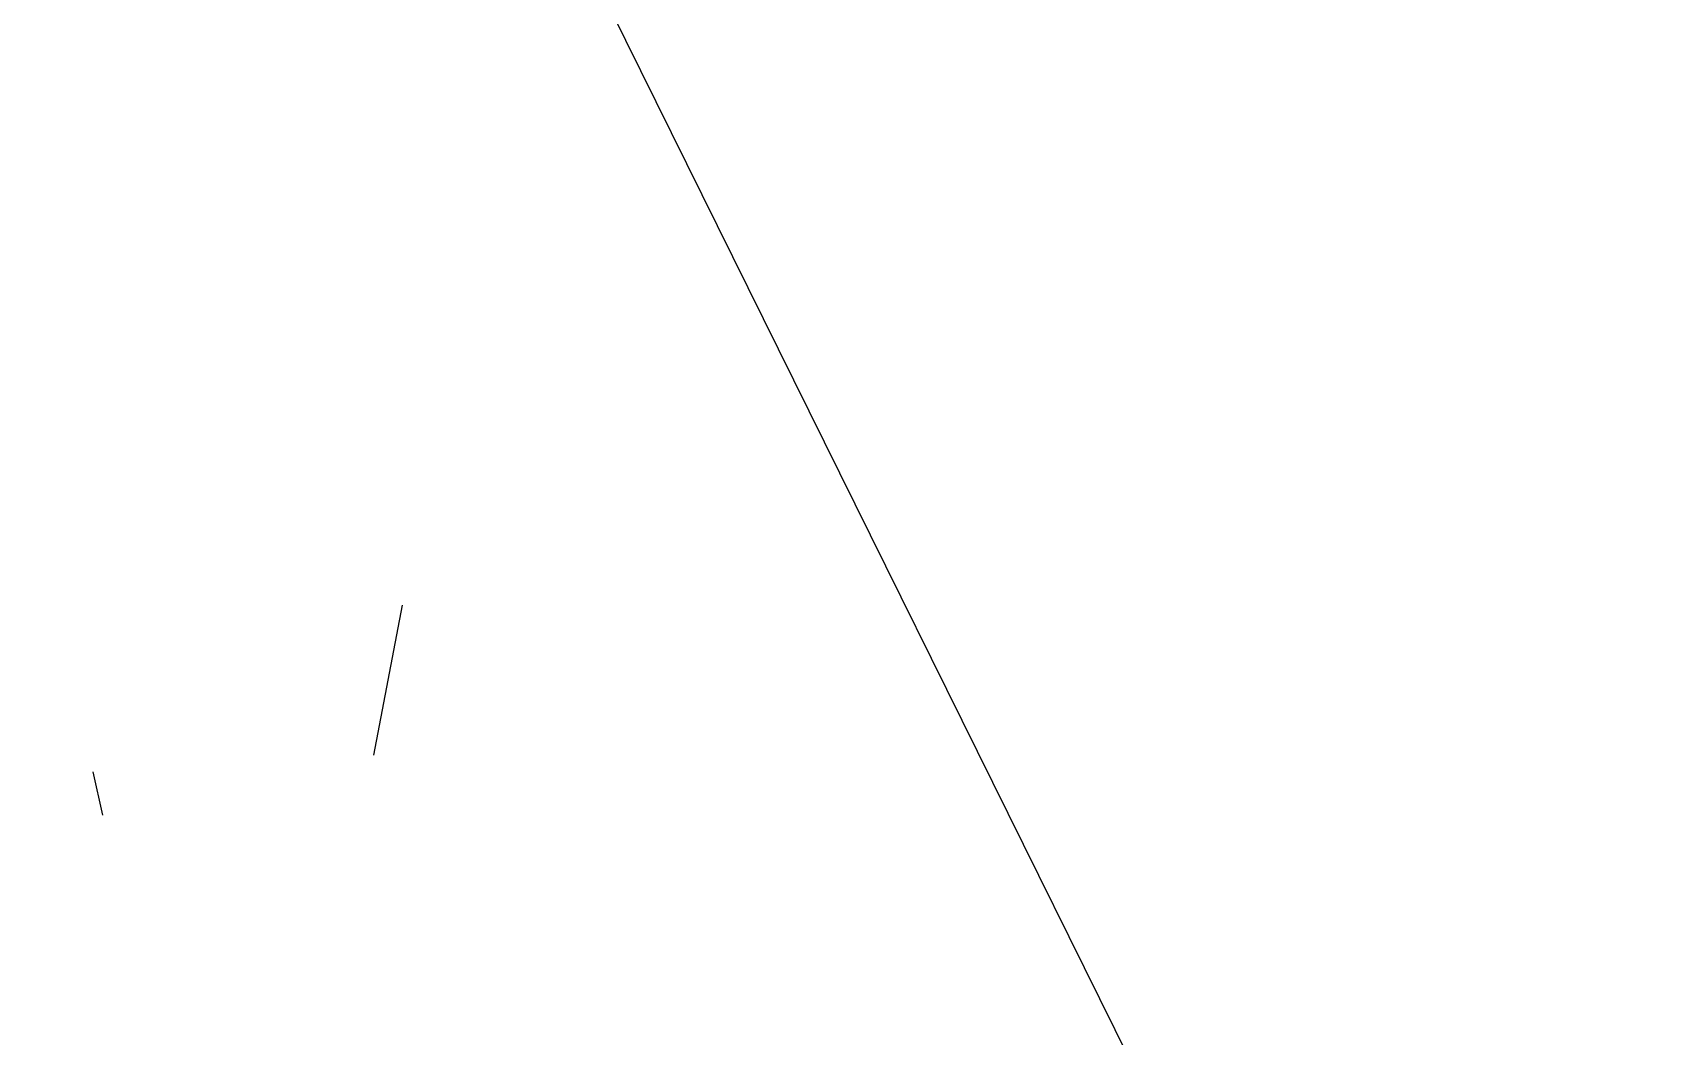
# Model space of a CAD drawing. Extents: x 0 to 16296672895, y -37409619871 to 0.
# Drawn here: x 16296672316.32 to 16296672330.54, y -37409617589.66 to -37409617580.88 of the extents above; entities that cross this region are included whole.
import ezdxf

# ---------------------------------------------------------------- set-up
doc = ezdxf.new("R2010")
doc.units = 0
doc.header["$LTSCALE"] = 10
doc.header["$MEASUREMENT"] = 0
doc.layers.add('1', color=7, linetype='CONTINUOUS')

msp = doc.modelspace()

# ---------------------------------------------------------------- linework, layer by layer
at = {"layer": '1', "color": 7, "linetype": 'Continuous'}
for p, q in [((16296672319.312019, -37409617587.203537), (16296672319.561029, -37409617585.891388)), ((16296672316.853439, -37409617587.348984), (16296672316.935631, -37409617587.726936))]:
    msp.add_line(p, q, dxfattribs=at)
for points in [[(16296672329.543221, -37409617597.177208, 0), (16296672330.20421, -37409617594.123367, 0), (16296672330.540489, -37409617591.033463, 0), (16296672330.539101, -37409617587.930252, 0), (16296672330.2045, -37409617584.839684, 0), (16296672329.539419, -37409617581.786583, 0), (16296672328.252001, -37409617578.06002, 0), (16296672326.473869, -37409617574.476212, 0), (16296672324.2279, -37409617571.078934, 0), (16296672321.54248, -37409617567.909203, 0), (16296672318.45108, -37409617565.004929, 0), (16296672314.991779, -37409617562.400589, 0), (16296672311.20686, -37409617560.126999, 0), (16296672307.142321, -37409617558.211014, 0), (16296672302.84741, -37409617556.675262, 0), (16296672298.374081, -37409617555.537903, 0), (16296672293.77639, -37409617554.812378, 0), (16296672289.1099, -37409617554.507294, 0), (16296672283.764851, -37409617554.677849, 0), (16296672278.48789, -37409617555.399452, 0)], [(16296672326.742331, -37409617594.994102, 0), (16296672326.666059, -37409617593.005547, 0), (16296672326.43751, -37409617591.024841, 0), (16296672326.05759, -37409617589.059807, 0), (16296672325.527781, -37409617587.118187, 0), (16296672324.850189, -37409617585.207649, 0), (16296672324.027491, -37409617583.335732, 0), (16296672323.06291, -37409617581.509827, 0), (16296672321.960279, -37409617579.737137, 0)], [(16296672326.46612, -37409617595.164513, 0), (16296672326.390381, -37409617593.190193, 0), (16296672326.163441, -37409617591.223663, 0), (16296672325.786221, -37409617589.272682, 0), (16296672325.260189, -37409617587.344963, 0), (16296672324.587429, -37409617585.448097, 0), (16296672323.770599, -37409617583.589577, 0), (16296672322.812929, -37409617581.776741, 0), (16296672321.71818, -37409617580.016739, 0)], [(16296672326.075029, -37409617595.227631, 0), (16296672326.000059, -37409617593.273422, 0), (16296672325.77544, -37409617591.326927, 0), (16296672325.40206, -37409617589.395828, 0), (16296672324.88139, -37409617587.487747, 0), (16296672324.21549, -37409617585.610207, 0), (16296672323.406981, -37409617583.77063, 0), (16296672322.459061, -37409617581.976257, 0), (16296672321.37546, -37409617580.234192, 0)], [(16296672325.38133, -37409617595.072777, 0), (16296672325.30773, -37409617593.154259, 0), (16296672325.08721, -37409617591.243301, 0), (16296672324.72065, -37409617589.347473, 0), (16296672324.20948, -37409617587.47422, 0), (16296672323.55574, -37409617585.630959, 0), (16296672322.76199, -37409617583.824966, 0), (16296672321.831381, -37409617582.063362, 0), (16296672320.76757, -37409617580.353104, 0)], [(16296672325.14719, -37409617590.316307, 0), (16296672324.74855, -37409617588.593018, 0), (16296672324.2306, -37409617586.891151, 0), (16296672323.595039, -37409617585.216248, 0), (16296672322.84392, -37409617583.573753, 0), (16296672321.97971, -37409617581.969009, 0), (16296672321.005199, -37409617580.407242, 0)], [(16296672325.831329, -37409617595.227631, 0), (16296672325.75684, -37409617593.285957, 0), (16296672325.533661, -37409617591.351952, 0), (16296672325.16267, -37409617589.433243, 0), (16296672324.64535, -37409617587.537392, 0), (16296672323.983721, -37409617585.671898, 0), (16296672323.180389, -37409617583.844116, 0), (16296672322.23855, -37409617582.061256, 0), (16296672321.161909, -37409617580.33036, 0)], [(16296672325.319811, -37409617595.17717, 0), (16296672325.24633, -37409617593.26181, 0), (16296672325.02618, -37409617591.354012, 0), (16296672324.660219, -37409617589.461304, 0), (16296672324.1499, -37409617587.591141, 0), (16296672323.497231, -37409617585.750923, 0), (16296672322.7048, -37409617583.947906, 0), (16296672321.775721, -37409617582.189209, 0), (16296672320.713659, -37409617580.481773, 0)], [(16296672325.1605, -37409617595.238762, 0), (16296672325.08733, -37409617593.331596, 0), (16296672324.86812, -37409617591.431953, 0), (16296672324.503719, -37409617589.54734, 0), (16296672323.99559, -37409617587.685181, 0), (16296672323.345711, -37409617585.852837, 0), (16296672322.556669, -37409617584.057533, 0), (16296672321.631571, -37409617582.306358, 0), (16296672320.574051, -37409617580.606216, 0)], [(16296672330.5362, -37409617589.662537, 0), (16296672330.49642, -37409617588.157097, 0), (16296672330.377119, -37409617586.654488, 0), (16296672330.17853, -37409617585.157509, 0), (16296672329.901011, -37409617583.668983, 0), (16296672329.545099, -37409617582.191673, 0), (16296672329.11145, -37409617580.728394, 0)], [(16296672316.61692, -37409617586.261192, 0), (16296672316.60626, -37409617585.819847, 0), (16296672316.75555, -37409617585.38044, 0), (16296672317.446989, -37409617584.6763, 0), (16296672318.4195, -37409617584.404556, 0), (16296672318.900789, -37409617584.470383, 0), (16296672319.316139, -37409617584.670319, 0)], [(16296672319.561029, -37409617585.891388, 0), (16296672319.45475, -37409617585.51683, 0), (16296672319.39109, -37409617585.172897, 0), (16296672319.316139, -37409617584.670319, 0)], [(16296672319.561029, -37409617585.891388, 0), (16296672319.61677, -37409617585.977867, 0), (16296672319.656639, -37409617585.991447, 0), (16296672319.735741, -37409617585.900124, 0), (16296672319.792339, -37409617585.742058, 0)], [(16296672319.771191, -37409617585.869759, 0), (16296672319.78462, -37409617585.798447, 0), (16296672319.792339, -37409617585.742058, 0)], [(16296672319.312019, -37409617587.203537, 0), (16296672319.286631, -37409617587.151009, 0), (16296672319.2577, -37409617587.099716, 0), (16296672319.225321, -37409617587.049843, 0), (16296672319.1896, -37409617587.001518, 0), (16296672319.150631, -37409617586.954903, 0), (16296672319.108549, -37409617586.910141, 0), (16296672319.06349, -37409617586.867378, 0), (16296672319.015579, -37409617586.826736, 0), (16296672318.964979, -37409617586.788353, 0), (16296672318.91184, -37409617586.752342, 0), (16296672318.856331, -37409617586.718819, 0), (16296672318.79862, -37409617586.687889, 0), (16296672318.73889, -37409617586.659637, 0), (16296672318.67733, -37409617586.634171, 0), (16296672318.61414, -37409617586.611549, 0), (16296672318.54949, -37409617586.591858, 0), (16296672318.48361, -37409617586.57515, 0), (16296672318.416691, -37409617586.561493, 0), (16296672318.348949, -37409617586.550903, 0), (16296672318.28059, -37409617586.543427, 0), (16296672318.211821, -37409617586.539093, 0), (16296672318.14287, -37409617586.53791, 0), (16296672318.07395, -37409617586.539879, 0), (16296672318.00527, -37409617586.544998, 0), (16296672317.93704, -37409617586.553253, 0), (16296672317.86948, -37409617586.564613, 0), (16296672317.802799, -37409617586.579048, 0), (16296672317.737209, -37409617586.596497, 0), (16296672317.672911, -37409617586.616943, 0), (16296672317.6101, -37409617586.640266, 0), (16296672317.54899, -37409617586.666443, 0), (16296672317.48975, -37409617586.695374, 0), (16296672317.43257, -37409617586.726959, 0), (16296672317.37764, -37409617586.761124, 0), (16296672317.325121, -37409617586.797737, 0), (16296672317.275169, -37409617586.836693, 0), (16296672317.227961, -37409617586.877876, 0), (16296672317.18363, -37409617586.92115, 0), (16296672317.142321, -37409617586.966393, 0), (16296672317.104151, -37409617587.013443, 0), (16296672317.06925, -37409617587.062172, 0), (16296672317.037729, -37409617587.112419, 0), (16296672317.00968, -37409617587.164032, 0), (16296672316.985189, -37409617587.216843, 0), (16296672316.964331, -37409617587.270691, 0), (16296672316.94718, -37409617587.325409, 0), (16296672316.933781, -37409617587.380829, 0), (16296672316.924191, -37409617587.436783, 0), (16296672316.918421, -37409617587.493073, 0), (16296672316.916491, -37409617587.549538, 0)], [(16296672319.287519, -37409617587.657448, 0), (16296672319.28528, -37409617587.599007, 0), (16296672319.278561, -37409617587.54081, 0), (16296672319.267401, -37409617587.48307, 0), (16296672319.251829, -37409617587.426018, 0), (16296672319.23192, -37409617587.369881, 0), (16296672319.20775, -37409617587.31488, 0), (16296672319.179399, -37409617587.261223, 0), (16296672319.146999, -37409617587.209137, 0), (16296672319.11067, -37409617587.158813, 0), (16296672319.07056, -37409617587.110474, 0), (16296672319.026819, -37409617587.06427, 0), (16296672318.97962, -37409617587.020416, 0), (16296672318.929159, -37409617586.97908, 0), (16296672318.875629, -37409617586.940422, 0), (16296672318.819229, -37409617586.904587, 0), (16296672318.76021, -37409617586.871727, 0), (16296672318.69878, -37409617586.841972, 0), (16296672318.635189, -37409617586.81543, 0), (16296672318.569691, -37409617586.792213, 0), (16296672318.50255, -37409617586.772423, 0), (16296672318.43401, -37409617586.756104, 0), (16296672318.364361, -37409617586.743347, 0), (16296672318.29388, -37409617586.734207, 0), (16296672318.22283, -37409617586.728706, 0), (16296672318.151489, -37409617586.726868, 0), (16296672318.08016, -37409617586.728706, 0), (16296672318.009109, -37409617586.734207, 0), (16296672317.938629, -37409617586.743347, 0), (16296672317.86898, -37409617586.756104, 0), (16296672317.80044, -37409617586.772423, 0), (16296672317.733299, -37409617586.792213, 0), (16296672317.667801, -37409617586.81543, 0), (16296672317.60421, -37409617586.841972, 0), (16296672317.54278, -37409617586.871727, 0), (16296672317.483761, -37409617586.904587, 0), (16296672317.427361, -37409617586.940422, 0), (16296672317.373831, -37409617586.97908, 0), (16296672317.32337, -37409617587.020416, 0), (16296672317.276171, -37409617587.06427, 0), (16296672317.23243, -37409617587.110474, 0), (16296672317.19232, -37409617587.158813, 0), (16296672317.155991, -37409617587.209137, 0), (16296672317.12359, -37409617587.261223, 0), (16296672317.09524, -37409617587.31488, 0), (16296672317.07107, -37409617587.369881, 0), (16296672317.051161, -37409617587.426018, 0), (16296672317.035589, -37409617587.48307, 0), (16296672317.024429, -37409617587.54081, 0), (16296672317.01771, -37409617587.599007, 0), (16296672317.015471, -37409617587.657448, 0)], [(16296672319.088739, -37409617587.700653, 0), (16296672319.086889, -37409617587.652443, 0), (16296672319.081341, -37409617587.604424, 0), (16296672319.07213, -37409617587.556793, 0), (16296672319.05929, -37409617587.509712, 0), (16296672319.04286, -37409617587.463402, 0), (16296672319.022921, -37409617587.418022, 0), (16296672318.99954, -37409617587.373756, 0), (16296672318.972811, -37409617587.33078, 0), (16296672318.942829, -37409617587.289268, 0), (16296672318.90974, -37409617587.249367, 0), (16296672318.87365, -37409617587.211273, 0), (16296672318.834709, -37409617587.175087, 0), (16296672318.793079, -37409617587.140984, 0), (16296672318.748911, -37409617587.109093, 0), (16296672318.702391, -37409617587.079529, 0), (16296672318.65369, -37409617587.052406, 0), (16296672318.60301, -37409617587.027863, 0), (16296672318.55055, -37409617587.005966, 0), (16296672318.496519, -37409617586.986816, 0), (16296672318.44112, -37409617586.970467, 0), (16296672318.384581, -37409617586.957024, 0), (16296672318.32712, -37409617586.946503, 0), (16296672318.268961, -37409617586.938957, 0), (16296672318.21034, -37409617586.934418, 0), (16296672318.151489, -37409617586.932899, 0), (16296672318.092649, -37409617586.934418, 0), (16296672318.034031, -37409617586.938957, 0), (16296672317.97587, -37409617586.946503, 0), (16296672317.918409, -37409617586.957024, 0), (16296672317.86187, -37409617586.970467, 0), (16296672317.806471, -37409617586.986816, 0), (16296672317.752439, -37409617587.005966, 0), (16296672317.69998, -37409617587.027863, 0), (16296672317.6493, -37409617587.052406, 0), (16296672317.600599, -37409617587.079529, 0), (16296672317.554079, -37409617587.109093, 0), (16296672317.509911, -37409617587.140984, 0), (16296672317.468281, -37409617587.175087, 0), (16296672317.42934, -37409617587.211273, 0), (16296672317.39325, -37409617587.249367, 0), (16296672317.360161, -37409617587.289268, 0), (16296672317.330179, -37409617587.33078, 0), (16296672317.30345, -37409617587.373756, 0), (16296672317.280069, -37409617587.418022, 0), (16296672317.26013, -37409617587.463402, 0), (16296672317.2437, -37409617587.509712, 0), (16296672317.23085, -37409617587.556793, 0), (16296672317.22164, -37409617587.604424, 0), (16296672317.216101, -37409617587.652443, 0), (16296672317.214251, -37409617587.700653, 0)], [(16296672319.386499, -37409617587.549538, 0), (16296672319.386471, -37409617587.54248, 0), (16296672319.386379, -37409617587.535423, 0), (16296672319.38623, -37409617587.528351, 0), (16296672319.386021, -37409617587.521294, 0), (16296672319.38575, -37409617587.514236, 0), (16296672319.38542, -37409617587.507179, 0), (16296672319.385031, -37409617587.500122, 0), (16296672319.384569, -37409617587.493073, 0), (16296672319.38406, -37409617587.486023, 0), (16296672319.38349, -37409617587.478973, 0), (16296672319.38286, -37409617587.471931, 0), (16296672319.38217, -37409617587.46489, 0), (16296672319.38142, -37409617587.457863, 0), (16296672319.38061, -37409617587.450821, 0), (16296672319.37973, -37409617587.443787, 0), (16296672319.378799, -37409617587.436783, 0), (16296672319.37781, -37409617587.429764, 0), (16296672319.37676, -37409617587.422737, 0), (16296672319.37565, -37409617587.415741, 0), (16296672319.374479, -37409617587.408737, 0), (16296672319.373249, -37409617587.401756, 0), (16296672319.37196, -37409617587.394783, 0), (16296672319.370609, -37409617587.387787, 0), (16296672319.369209, -37409617587.380829, 0), (16296672319.367741, -37409617587.373871, 0), (16296672319.366211, -37409617587.36692, 0), (16296672319.36462, -37409617587.359978, 0), (16296672319.36298, -37409617587.353043, 0), (16296672319.361271, -37409617587.346123, 0), (16296672319.35951, -37409617587.339203, 0), (16296672319.357691, -37409617587.332314, 0), (16296672319.35581, -37409617587.325409, 0), (16296672319.35387, -37409617587.318527, 0), (16296672319.35187, -37409617587.311661, 0), (16296672319.349819, -37409617587.304802, 0), (16296672319.3477, -37409617587.297951, 0), (16296672319.34553, -37409617587.291107, 0), (16296672319.34329, -37409617587.284286, 0), (16296672319.341009, -37409617587.277489, 0), (16296672319.338659, -37409617587.270691, 0), (16296672319.33625, -37409617587.263908, 0), (16296672319.33379, -37409617587.257141, 0), (16296672319.33127, -37409617587.250389, 0), (16296672319.32869, -37409617587.243637, 0), (16296672319.32605, -37409617587.236923, 0), (16296672319.32336, -37409617587.230209, 0), (16296672319.32061, -37409617587.223518, 0), (16296672319.317801, -37409617587.216843, 0), (16296672319.314939, -37409617587.210182, 0), (16296672319.312019, -37409617587.203537, 0)], [(16296672317.72991, -37409617587.82634, 0), (16296672317.744289, -37409617587.545441, 0), (16296672317.91835, -37409617587.385971, 0), (16296672318.17049, -37409617587.333603, 0), (16296672318.417259, -37409617587.403229, 0), (16296672318.57313, -37409617587.575043, 0)], [(16296672316.916491, -37409617587.549538, 0), (16296672316.917049, -37409617587.55201, 0), (16296672316.917669, -37409617587.554482, 0), (16296672316.91836, -37409617587.556938, 0), (16296672316.919109, -37409617587.559387, 0), (16296672316.91992, -37409617587.561836, 0), (16296672316.92079, -37409617587.564293, 0), (16296672316.921721, -37409617587.566719, 0), (16296672316.92271, -37409617587.569153, 0), (16296672316.923771, -37409617587.571564, 0), (16296672316.924891, -37409617587.573967, 0), (16296672316.92606, -37409617587.576378, 0), (16296672316.927299, -37409617587.578773, 0), (16296672316.9286, -37409617587.581146, 0), (16296672316.92996, -37409617587.583511, 0), (16296672316.93137, -37409617587.585869, 0), (16296672316.93285, -37409617587.588211, 0), (16296672316.934389, -37409617587.590553, 0), (16296672316.93598, -37409617587.592857, 0), (16296672316.93763, -37409617587.595169, 0), (16296672316.939341, -37409617587.597458, 0), (16296672316.941111, -37409617587.599739, 0), (16296672316.94294, -37409617587.601997, 0), (16296672316.94482, -37409617587.604248, 0), (16296672316.94676, -37409617587.606483, 0), (16296672316.948759, -37409617587.608688, 0), (16296672316.950809, -37409617587.610893, 0), (16296672316.952921, -37409617587.613068, 0), (16296672316.95508, -37409617587.615227, 0), (16296672316.957291, -37409617587.617378, 0), (16296672316.95956, -37409617587.619499, 0), (16296672316.961889, -37409617587.621597, 0), (16296672316.96426, -37409617587.623703, 0), (16296672316.96669, -37409617587.625763, 0), (16296672316.96917, -37409617587.627808, 0), (16296672316.971701, -37409617587.629837, 0), (16296672316.974291, -37409617587.631844, 0), (16296672316.976919, -37409617587.63382, 0), (16296672316.979601, -37409617587.63578, 0), (16296672316.98233, -37409617587.637718, 0), (16296672316.985121, -37409617587.639633, 0), (16296672316.98794, -37409617587.641533, 0), (16296672316.99082, -37409617587.643387, 0), (16296672316.99374, -37409617587.645241, 0), (16296672316.99671, -37409617587.647057, 0), (16296672316.999729, -37409617587.648857, 0), (16296672317.00279, -37409617587.650627, 0), (16296672317.00589, -37409617587.652367, 0), (16296672317.009041, -37409617587.654091, 0), (16296672317.01223, -37409617587.655777, 0), (16296672317.015471, -37409617587.657448, 0)], [(16296672316.916491, -37409617587.549538, 0), (16296672316.916519, -37409617587.556602, 0), (16296672316.916611, -37409617587.563667, 0), (16296672316.916759, -37409617587.570717, 0), (16296672316.916969, -37409617587.577789, 0), (16296672316.91724, -37409617587.584846, 0), (16296672316.91757, -37409617587.591904, 0), (16296672316.917959, -37409617587.598961, 0), (16296672316.918421, -37409617587.60601, 0), (16296672316.91893, -37409617587.61306, 0), (16296672316.9195, -37409617587.62011, 0), (16296672316.92013, -37409617587.627151, 0), (16296672316.92082, -37409617587.634193, 0), (16296672316.92157, -37409617587.641228, 0), (16296672316.92238, -37409617587.648262, 0), (16296672316.92326, -37409617587.655289, 0), (16296672316.924191, -37409617587.662308, 0), (16296672316.92518, -37409617587.669327, 0), (16296672316.926229, -37409617587.676338, 0), (16296672316.92734, -37409617587.683342, 0), (16296672316.928511, -37409617587.690338, 0), (16296672316.929741, -37409617587.697327, 0), (16296672316.93103, -37409617587.704308, 0), (16296672316.932381, -37409617587.711288, 0), (16296672316.933781, -37409617587.718246, 0), (16296672316.935249, -37409617587.725212, 0), (16296672316.936781, -37409617587.732162, 0), (16296672316.93837, -37409617587.739113, 0), (16296672316.94001, -37409617587.74604, 0), (16296672316.941719, -37409617587.75296, 0), (16296672316.94348, -37409617587.75988, 0), (16296672316.945299, -37409617587.766777, 0), (16296672316.94718, -37409617587.773666, 0), (16296672316.94912, -37409617587.780563, 0), (16296672316.95112, -37409617587.787422, 0), (16296672316.953171, -37409617587.794281, 0), (16296672316.95529, -37409617587.801132, 0), (16296672316.95746, -37409617587.807968, 0), (16296672316.95969, -37409617587.814789, 0), (16296672316.961981, -37409617587.821587, 0), (16296672316.964331, -37409617587.828392, 0), (16296672316.96674, -37409617587.835167, 0), (16296672316.9692, -37409617587.841942, 0), (16296672316.97172, -37409617587.848686, 0), (16296672316.9743, -37409617587.855438, 0), (16296672316.976931, -37409617587.86216, 0), (16296672316.97963, -37409617587.868874, 0), (16296672316.98238, -37409617587.875557, 0), (16296672316.985189, -37409617587.88224, 0), (16296672316.98805, -37409617587.888901, 0), (16296672316.990971, -37409617587.895554, 0)], [(16296672319.287519, -37409617587.657448, 0), (16296672319.29076, -37409617587.655777, 0), (16296672319.293949, -37409617587.654091, 0), (16296672319.2971, -37409617587.652367, 0), (16296672319.3002, -37409617587.650627, 0), (16296672319.303261, -37409617587.648857, 0), (16296672319.30628, -37409617587.647057, 0), (16296672319.30925, -37409617587.645241, 0), (16296672319.31217, -37409617587.643387, 0), (16296672319.31505, -37409617587.641533, 0), (16296672319.317869, -37409617587.639633, 0), (16296672319.32066, -37409617587.637718, 0), (16296672319.323389, -37409617587.63578, 0), (16296672319.326071, -37409617587.63382, 0), (16296672319.328699, -37409617587.631844, 0), (16296672319.331289, -37409617587.629837, 0), (16296672319.33382, -37409617587.627808, 0), (16296672319.3363, -37409617587.625763, 0), (16296672319.33873, -37409617587.623703, 0), (16296672319.341101, -37409617587.621597, 0), (16296672319.34343, -37409617587.619499, 0), (16296672319.345699, -37409617587.617378, 0), (16296672319.34791, -37409617587.615227, 0), (16296672319.350071, -37409617587.613068, 0), (16296672319.35218, -37409617587.610893, 0), (16296672319.354231, -37409617587.608688, 0), (16296672319.35623, -37409617587.606483, 0), (16296672319.35817, -37409617587.604248, 0), (16296672319.36005, -37409617587.601997, 0), (16296672319.361879, -37409617587.599739, 0), (16296672319.36364, -37409617587.597458, 0), (16296672319.365351, -37409617587.595169, 0), (16296672319.36701, -37409617587.592857, 0), (16296672319.368601, -37409617587.590553, 0), (16296672319.37014, -37409617587.588211, 0), (16296672319.37162, -37409617587.585869, 0), (16296672319.37303, -37409617587.583511, 0), (16296672319.37439, -37409617587.581146, 0), (16296672319.37569, -37409617587.578773, 0), (16296672319.37693, -37409617587.576378, 0), (16296672319.378099, -37409617587.573967, 0), (16296672319.379219, -37409617587.571564, 0), (16296672319.38027, -37409617587.569153, 0), (16296672319.381269, -37409617587.566719, 0), (16296672319.3822, -37409617587.564293, 0), (16296672319.38307, -37409617587.561836, 0), (16296672319.383881, -37409617587.559387, 0), (16296672319.38463, -37409617587.556938, 0), (16296672319.385309, -37409617587.554482, 0), (16296672319.385941, -37409617587.55201, 0), (16296672319.386499, -37409617587.549538, 0)], [(16296672319.367359, -37409617587.726952, 0), (16296672319.36812, -37409617587.723442, 0), (16296672319.36886, -37409617587.719917, 0), (16296672319.369579, -37409617587.716408, 0), (16296672319.370291, -37409617587.712891, 0), (16296672319.370991, -37409617587.709373, 0), (16296672319.37167, -37409617587.705849, 0), (16296672319.372339, -37409617587.702316, 0), (16296672319.37299, -37409617587.698792, 0), (16296672319.373619, -37409617587.695267, 0), (16296672319.374241, -37409617587.691727, 0), (16296672319.37484, -37409617587.688202, 0), (16296672319.375429, -37409617587.684669, 0), (16296672319.376011, -37409617587.681137, 0), (16296672319.37657, -37409617587.677597, 0), (16296672319.37711, -37409617587.674057, 0), (16296672319.37764, -37409617587.670517, 0), (16296672319.378151, -37409617587.666977, 0), (16296672319.378651, -37409617587.663429, 0), (16296672319.379129, -37409617587.659889, 0), (16296672319.379601, -37409617587.656342, 0), (16296672319.380051, -37409617587.652786, 0), (16296672319.380489, -37409617587.649246, 0), (16296672319.380911, -37409617587.645699, 0), (16296672319.381321, -37409617587.642143, 0), (16296672319.38171, -37409617587.638603, 0), (16296672319.38208, -37409617587.63504, 0), (16296672319.382441, -37409617587.631477, 0), (16296672319.38279, -37409617587.62793, 0), (16296672319.38312, -37409617587.624367, 0), (16296672319.38343, -37409617587.620811, 0), (16296672319.38373, -37409617587.617264, 0), (16296672319.38401, -37409617587.613701, 0), (16296672319.384279, -37409617587.610138, 0), (16296672319.384529, -37409617587.606583, 0), (16296672319.384769, -37409617587.60302, 0), (16296672319.385, -37409617587.599457, 0), (16296672319.385201, -37409617587.595886, 0), (16296672319.385401, -37409617587.592331, 0), (16296672319.385571, -37409617587.588768, 0), (16296672319.385731, -37409617587.585197, 0), (16296672319.38588, -37409617587.581627, 0), (16296672319.386009, -37409617587.578072, 0), (16296672319.38612, -37409617587.574509, 0), (16296672319.386221, -37409617587.570938, 0), (16296672319.386311, -37409617587.567383, 0), (16296672319.386379, -37409617587.563797, 0), (16296672319.386431, -37409617587.560242, 0), (16296672319.386471, -37409617587.556671, 0), (16296672319.38649, -37409617587.553108, 0), (16296672319.386499, -37409617587.549538, 0)], [(16296672317.015471, -37409617587.657448, 0), (16296672317.01771, -37409617587.715874, 0), (16296672317.024429, -37409617587.774078, 0), (16296672317.035589, -37409617587.831818, 0), (16296672317.051161, -37409617587.88887, 0), (16296672317.07107, -37409617587.945007, 0), (16296672317.09524, -37409617588.000023, 0), (16296672317.12359, -37409617588.053673, 0), (16296672317.155991, -37409617588.105759, 0), (16296672317.19232, -37409617588.156067, 0), (16296672317.23243, -37409617588.20443, 0), (16296672317.276171, -37409617588.250618, 0), (16296672317.32337, -37409617588.294472, 0), (16296672317.373831, -37409617588.335808, 0), (16296672317.427361, -37409617588.374474, 0), (16296672317.483761, -37409617588.410301, 0), (16296672317.54278, -37409617588.443161, 0), (16296672317.60421, -37409617588.472923, 0), (16296672317.667801, -37409617588.499458, 0), (16296672317.733299, -37409617588.522667, 0), (16296672317.80044, -37409617588.54248, 0), (16296672317.86898, -37409617588.558792, 0), (16296672317.938629, -37409617588.571541, 0), (16296672318.009109, -37409617588.580688, 0), (16296672318.08016, -37409617588.586189, 0), (16296672318.151489, -37409617588.588028, 0), (16296672318.22283, -37409617588.586189, 0), (16296672318.29388, -37409617588.580688, 0), (16296672318.364361, -37409617588.571541, 0), (16296672318.43401, -37409617588.558792, 0), (16296672318.50255, -37409617588.54248, 0), (16296672318.569691, -37409617588.522667, 0), (16296672318.635189, -37409617588.499458, 0), (16296672318.69878, -37409617588.472923, 0), (16296672318.76021, -37409617588.443161, 0), (16296672318.819229, -37409617588.410301, 0), (16296672318.875629, -37409617588.374474, 0), (16296672318.929159, -37409617588.335808, 0), (16296672318.97962, -37409617588.294472, 0), (16296672319.026819, -37409617588.250618, 0), (16296672319.07056, -37409617588.20443, 0), (16296672319.11067, -37409617588.156067, 0), (16296672319.146999, -37409617588.105759, 0), (16296672319.179399, -37409617588.053673, 0), (16296672319.20775, -37409617588.000023, 0), (16296672319.23192, -37409617587.945007, 0), (16296672319.251829, -37409617587.88887, 0), (16296672319.267401, -37409617587.831818, 0), (16296672319.278561, -37409617587.774078, 0), (16296672319.28528, -37409617587.715874, 0), (16296672319.287519, -37409617587.657448, 0)], [(16296672317.015471, -37409617587.657448, 0), (16296672317.01874, -37409617587.659081, 0), (16296672317.02206, -37409617587.660698, 0), (16296672317.025419, -37409617587.662277, 0), (16296672317.028811, -37409617587.663834, 0), (16296672317.032249, -37409617587.665359, 0), (16296672317.035721, -37409617587.666847, 0), (16296672317.03923, -37409617587.668327, 0), (16296672317.04278, -37409617587.669762, 0), (16296672317.04637, -37409617587.671173, 0), (16296672317.04998, -37409617587.672546, 0), (16296672317.05364, -37409617587.673897, 0), (16296672317.057329, -37409617587.675217, 0), (16296672317.06105, -37409617587.676514, 0), (16296672317.0648, -37409617587.677773, 0), (16296672317.068581, -37409617587.678993, 0), (16296672317.072399, -37409617587.680191, 0), (16296672317.076241, -37409617587.681351, 0), (16296672317.080111, -37409617587.682487, 0), (16296672317.084009, -37409617587.683594, 0), (16296672317.08794, -37409617587.684647, 0), (16296672317.0919, -37409617587.685677, 0), (16296672317.095881, -37409617587.686684, 0), (16296672317.09988, -37409617587.687637, 0), (16296672317.10391, -37409617587.688583, 0), (16296672317.107969, -37409617587.689484, 0), (16296672317.11204, -37409617587.690353, 0), (16296672317.11614, -37409617587.691177, 0), (16296672317.120251, -37409617587.691978, 0), (16296672317.12439, -37409617587.692741, 0), (16296672317.12855, -37409617587.693466, 0), (16296672317.132721, -37409617587.694168, 0), (16296672317.136909, -37409617587.694817, 0), (16296672317.141121, -37409617587.69545, 0), (16296672317.14534, -37409617587.696037, 0), (16296672317.14958, -37409617587.696587, 0), (16296672317.15383, -37409617587.697121, 0), (16296672317.158091, -37409617587.697601, 0), (16296672317.162359, -37409617587.698051, 0), (16296672317.166651, -37409617587.698463, 0), (16296672317.17095, -37409617587.698837, 0), (16296672317.175249, -37409617587.699181, 0), (16296672317.179569, -37409617587.699493, 0), (16296672317.183889, -37409617587.69976, 0), (16296672317.18821, -37409617587.699997, 0), (16296672317.192539, -37409617587.700203, 0), (16296672317.19688, -37409617587.700363, 0), (16296672317.20122, -37409617587.700478, 0), (16296672317.205561, -37409617587.700569, 0), (16296672317.209909, -37409617587.700623, 0), (16296672317.214251, -37409617587.700653, 0)], [(16296672317.214251, -37409617587.700653, 0), (16296672317.216101, -37409617587.748848, 0), (16296672317.22164, -37409617587.796867, 0), (16296672317.23085, -37409617587.844513, 0), (16296672317.2437, -37409617587.891571, 0), (16296672317.26013, -37409617587.937889, 0), (16296672317.280069, -37409617587.983269, 0), (16296672317.30345, -37409617588.027527, 0), (16296672317.330179, -37409617588.070503, 0), (16296672317.360161, -37409617588.112022, 0), (16296672317.39325, -37409617588.151909, 0), (16296672317.42934, -37409617588.190018, 0), (16296672317.468281, -37409617588.226196, 0), (16296672317.509911, -37409617588.260307, 0), (16296672317.554079, -37409617588.292198, 0), (16296672317.600599, -37409617588.321762, 0), (16296672317.6493, -37409617588.348869, 0), (16296672317.69998, -37409617588.373421, 0), (16296672317.752439, -37409617588.395317, 0), (16296672317.806471, -37409617588.414467, 0), (16296672317.86187, -37409617588.430809, 0), (16296672317.918409, -37409617588.444267, 0), (16296672317.97587, -37409617588.454788, 0), (16296672318.034031, -37409617588.462334, 0), (16296672318.092649, -37409617588.466873, 0), (16296672318.151489, -37409617588.468384, 0), (16296672318.21034, -37409617588.466873, 0), (16296672318.268961, -37409617588.462334, 0), (16296672318.32712, -37409617588.454788, 0), (16296672318.384581, -37409617588.444267, 0), (16296672318.44112, -37409617588.430809, 0), (16296672318.496519, -37409617588.414467, 0), (16296672318.55055, -37409617588.395317, 0), (16296672318.60301, -37409617588.373421, 0), (16296672318.65369, -37409617588.348869, 0), (16296672318.702391, -37409617588.321762, 0), (16296672318.748911, -37409617588.292198, 0), (16296672318.793079, -37409617588.260307, 0), (16296672318.834709, -37409617588.226196, 0), (16296672318.87365, -37409617588.190018, 0), (16296672318.90974, -37409617588.151909, 0), (16296672318.942829, -37409617588.112022, 0), (16296672318.972811, -37409617588.070503, 0), (16296672318.99954, -37409617588.027527, 0), (16296672319.022921, -37409617587.983269, 0), (16296672319.04286, -37409617587.937889, 0), (16296672319.05929, -37409617587.891571, 0), (16296672319.07213, -37409617587.844513, 0), (16296672319.081341, -37409617587.796867, 0), (16296672319.086889, -37409617587.748848, 0), (16296672319.088739, -37409617587.700653, 0)], [(16296672317.72863, -37409617587.826721, 0), (16296672317.88575, -37409617587.997787, 0), (16296672318.131809, -37409617588.068481, 0), (16296672318.384661, -37409617588.015648, 0), (16296672318.55929, -37409617587.856499, 0), (16296672318.5744, -37409617587.574661, 0)], [(16296672319.088739, -37409617587.700653, 0), (16296672319.093081, -37409617587.700623, 0), (16296672319.097429, -37409617587.700569, 0), (16296672319.10177, -37409617587.700478, 0), (16296672319.10611, -37409617587.700363, 0), (16296672319.110451, -37409617587.700203, 0), (16296672319.11478, -37409617587.699997, 0), (16296672319.119101, -37409617587.69976, 0), (16296672319.123421, -37409617587.699493, 0), (16296672319.127741, -37409617587.699181, 0), (16296672319.13204, -37409617587.698837, 0), (16296672319.136339, -37409617587.698463, 0), (16296672319.140619, -37409617587.698051, 0), (16296672319.144899, -37409617587.697601, 0), (16296672319.14916, -37409617587.697121, 0), (16296672319.15341, -37409617587.696587, 0), (16296672319.15765, -37409617587.696037, 0), (16296672319.161869, -37409617587.69545, 0), (16296672319.16608, -37409617587.694817, 0), (16296672319.170271, -37409617587.694168, 0), (16296672319.17444, -37409617587.693466, 0), (16296672319.1786, -37409617587.692741, 0), (16296672319.182739, -37409617587.691978, 0), (16296672319.18685, -37409617587.691177, 0), (16296672319.19095, -37409617587.690353, 0), (16296672319.195021, -37409617587.689484, 0), (16296672319.19908, -37409617587.688583, 0), (16296672319.20311, -37409617587.687637, 0), (16296672319.207109, -37409617587.686684, 0), (16296672319.21109, -37409617587.685677, 0), (16296672319.21505, -37409617587.684647, 0), (16296672319.218981, -37409617587.683594, 0), (16296672319.222879, -37409617587.682487, 0), (16296672319.226749, -37409617587.681351, 0), (16296672319.230591, -37409617587.680191, 0), (16296672319.234409, -37409617587.678993, 0), (16296672319.23819, -37409617587.677773, 0), (16296672319.24194, -37409617587.676514, 0), (16296672319.245661, -37409617587.675217, 0), (16296672319.24935, -37409617587.673897, 0), (16296672319.253, -37409617587.672546, 0), (16296672319.25662, -37409617587.671173, 0), (16296672319.26021, -37409617587.669762, 0), (16296672319.26376, -37409617587.668327, 0), (16296672319.267269, -37409617587.666847, 0), (16296672319.270741, -37409617587.665359, 0), (16296672319.274179, -37409617587.663834, 0), (16296672319.277571, -37409617587.662277, 0), (16296672319.28093, -37409617587.660698, 0), (16296672319.28425, -37409617587.659081, 0), (16296672319.287519, -37409617587.657448, 0)]]:
    msp.add_polyline3d(points, dxfattribs=at)

doc.saveas('drawing.dxf')
